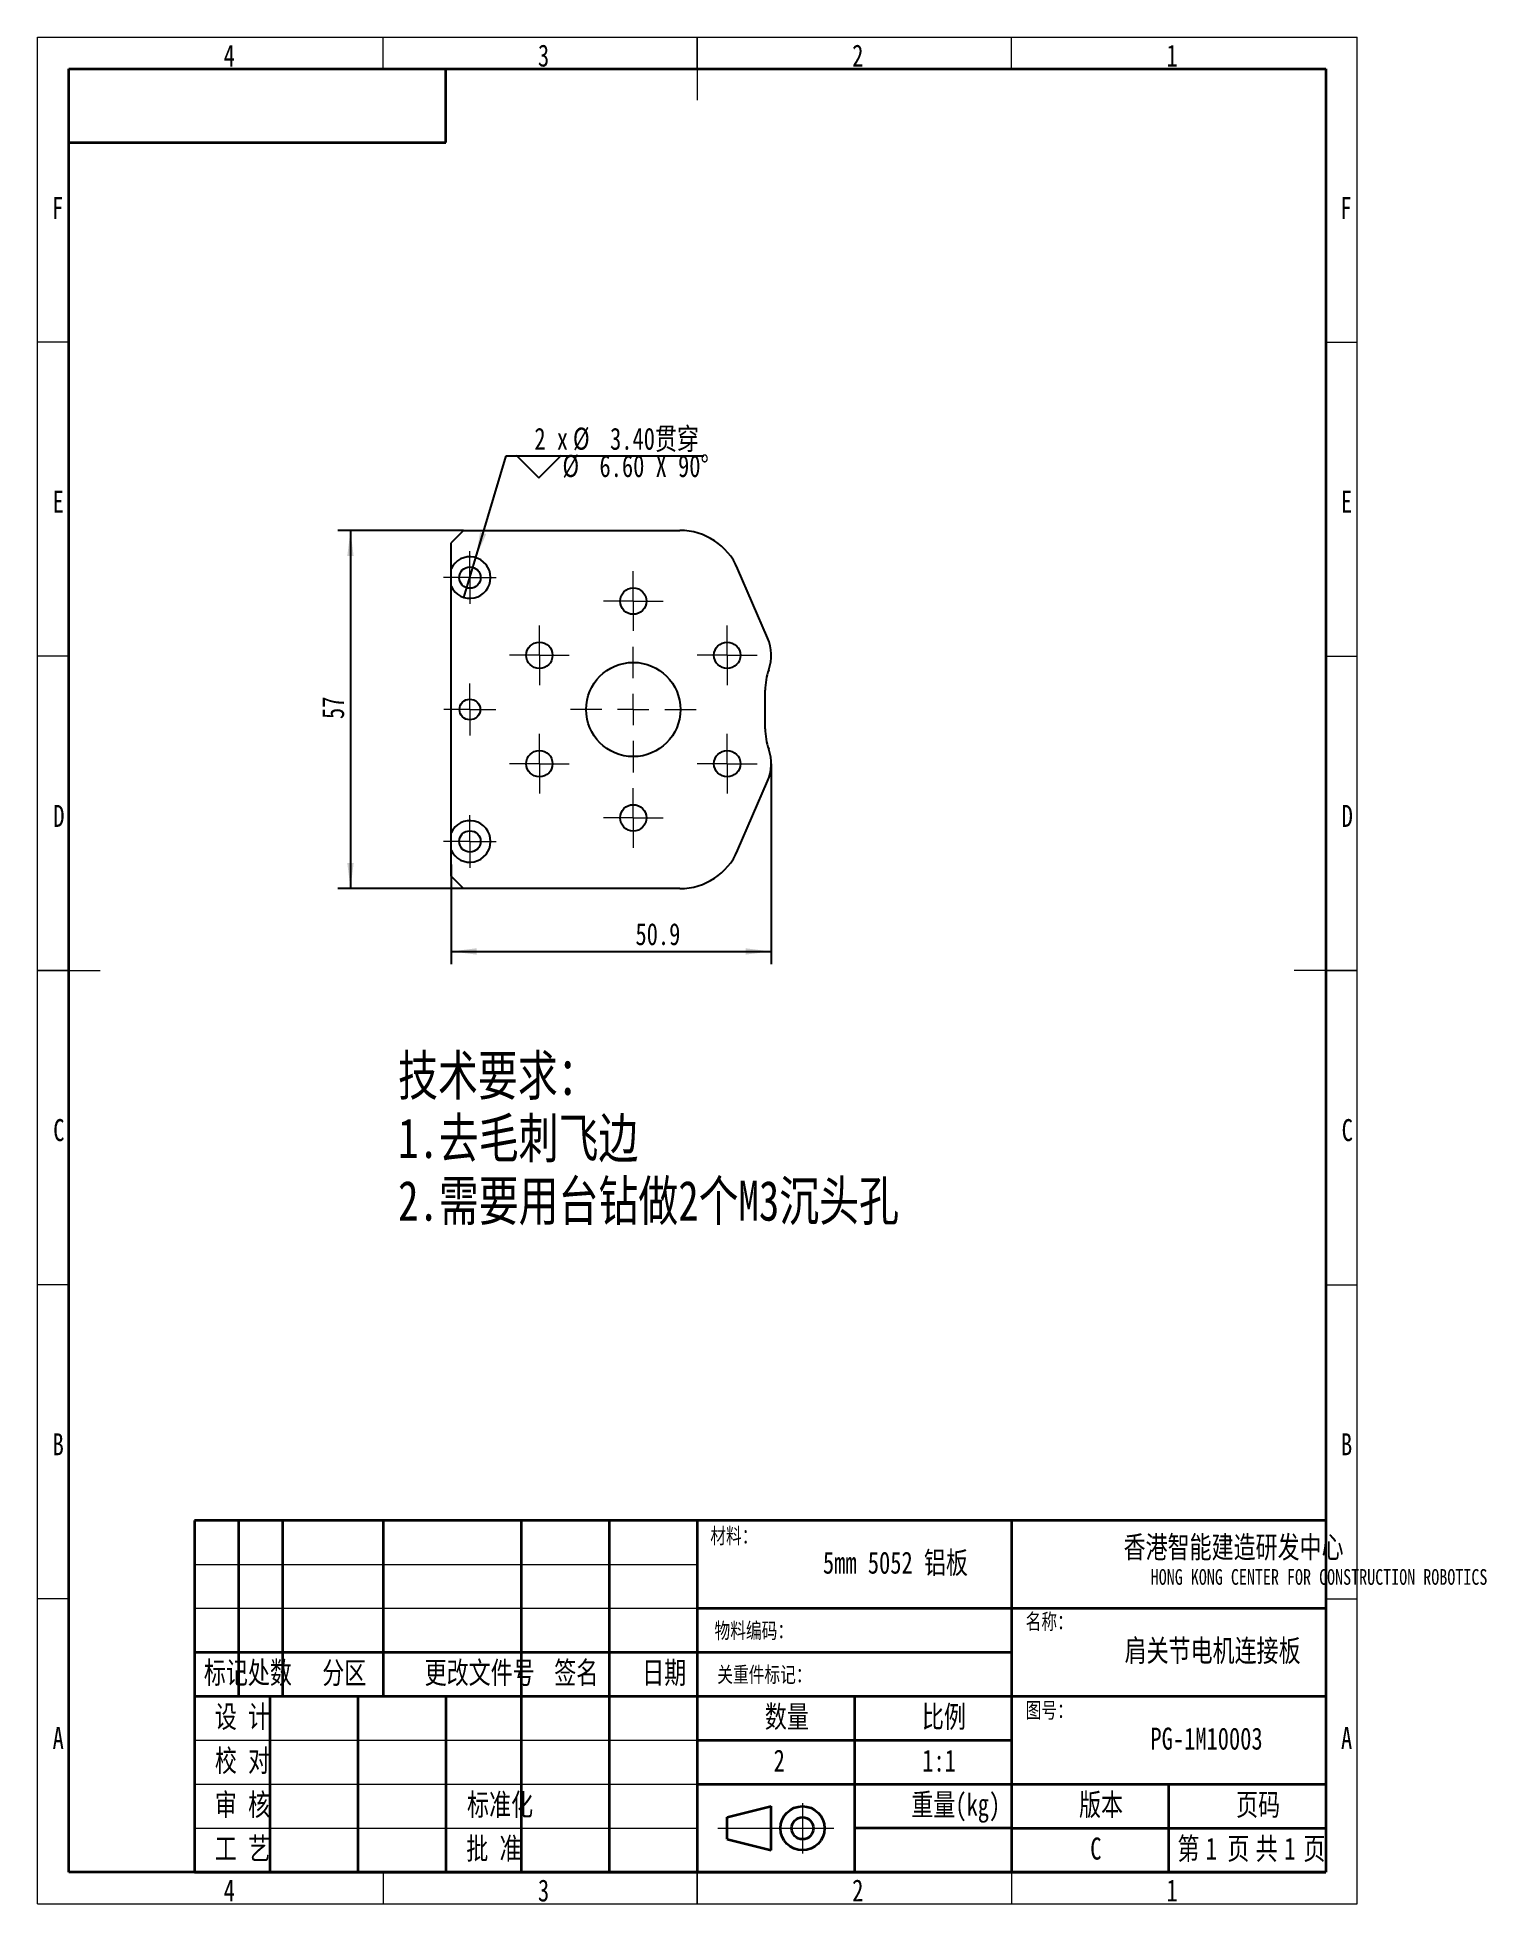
# Model space of a CAD drawing. Header units: millimetres. Extents: x 0 to 231, y 0 to 297.
import ezdxf

# ---------------------------------------------------------------- set-up
doc = ezdxf.new("R2010")
doc.units = ezdxf.units.MM
doc.linetypes.add('CENTERX2', pattern=[20.32, 12.7, -2.54, 2.54, -2.54])
for name, color, linetype, lineweight in [('标注层', 5, 'Continuous', 25), ('粗实线层', 7, 'Continuous', 25), ('轮廓实线层', 7, 'Continuous', 50)]:
    doc.layers.add(name, color=color, linetype=linetype, lineweight=lineweight)
doc.layers.add('细实线层', color=7, linetype='Continuous')
doc.styles.add('SLDTEXTSTYLE0', font='HYSWLONGFANGSONG.TTF', dxfattribs={"bigfont": 'bigfont'})
doc.styles.add('SLDTEXTSTYLE1', font='HYSWLONGFANGSONG.TTF')
doc.dimstyles.new('SLDDIMSTYLE0', dxfattribs={"dimtxt": 3.5, "dimasz": 4.08, "dimexe": 0, "dimexo": 0.0625, "dimgap": 0.875, "dimtad": 0, "dimtih": 1, "dimtoh": 1, "dimrnd": 1e-09, "dimzin": 4, "dimdsep": 46, "dimtxsty": 'SLDTEXTSTYLE1', "dimblk1": 'NONE', "dimsah": 1, "dimcen": 0, "dimadec": 0, "dimazin": 1, "dimtfac": 1, "dimtmove": 0, "dimatfit": 3, "dimldrblk": 'NONE', "dimfxl": 1, "dimfrac": 2, "dimtolj": 1, "dimtzin": 12, "dimarcsym": 0})
doc.dimstyles.new('SLDDIMSTYLE1', dxfattribs={"dimtxt": 3.5, "dimasz": 4.08, "dimexe": 0, "dimexo": 0.0625, "dimgap": 0.875, "dimtad": 2, "dimdec": 1, "dimrnd": 1e-09, "dimzin": 12, "dimdsep": 46, "dimtxsty": 'SLDTEXTSTYLE1', "dimsah": 1, "dimcen": 0.09, "dimadec": 0, "dimazin": 3, "dimtfac": 1, "dimtdec": 1, "dimtofl": 0, "dimtmove": 0, "dimatfit": 3, "dimfxl": 1, "dimfrac": 2, "dimtolj": 1, "dimtzin": 12, "dimarcsym": 0})
doc.dimstyles.new('SLDDIMSTYLE2', dxfattribs={"dimtxt": 3.5, "dimasz": 4.08, "dimexe": 0, "dimexo": 0.0625, "dimgap": 0.875, "dimtad": 2, "dimdec": 0, "dimrnd": 1e-09, "dimzin": 12, "dimdsep": 46, "dimtxsty": 'SLDTEXTSTYLE1', "dimsah": 1, "dimcen": 0.09, "dimadec": 0, "dimazin": 3, "dimtfac": 1, "dimtdec": 0, "dimtofl": 0, "dimtmove": 0, "dimatfit": 3, "dimfxl": 1, "dimfrac": 2, "dimtolj": 1, "dimtzin": 12, "dimarcsym": 0})

# ---------------------------------------------------------------- blocks, each defined once
blk = doc.blocks.new('SW_SYMBOL_HOLE_SINK')
at = {"layer": '标注层', "color": 0}
for p, q in [((0, 875), (800, 75)), ((800, 75), (1600, 875))]:
    blk.add_line(p, q, dxfattribs=at)
blk = doc.blocks.new('_D')
at = {"layer": '标注层'}
for p, q in [((69.77, 214.2), (74.59, 230.38)), ((74.59, 230.38), (106.04, 230.38)), ((67.88, 207.87), (69.77, 214.2))]:
    blk.add_line(p, q, dxfattribs=at)
blk.add_solid([(69.77, 214.2), (71.42, 217.96), (70.45, 218.25)], dxfattribs=at)
at = {"layer": '标注层', "xscale": 0.0045117371, "yscale": 0.0045117371, "zscale": 0.0045117371}
blk.add_blockref('SW_SYMBOL_HOLE_SINK', (76.18, 226.54), dxfattribs=at)
at = {"layer": '标注层', "char_height": 3.5, "attachment_point": 1}
for s, insert, style in [('2 x ', (79.09, 234.87), 'SLDTEXTSTYLE1'), ('%%c', (85.22, 234.89), 'SLDTEXTSTYLE1'), (' 3.40贯穿', (89.34, 234.87), 'SLDTEXTSTYLE0'), ('%%c', (83.55, 230.54), 'SLDTEXTSTYLE1'), (' 6.60 X 90°', (87.66, 230.53), 'SLDTEXTSTYLE1')]:
    blk.add_mtext(s, dxfattribs=dict(at, insert=insert, style=style))
blk = doc.blocks.new('_None')
blk = doc.blocks.new('_D_1')
at = {"layer": '标注层'}
for p, q in [((116.76, 181.41), (116.76, 149.53)), ((65.82, 165.38), (65.82, 149.53)), ((65.82, 151.53), (116.76, 151.53))]:
    blk.add_line(p, q, dxfattribs=at)
for points in [[(65.82, 151.53), (69.9, 151.03), (69.9, 152.04)], [(116.76, 151.53), (112.68, 152.04), (112.68, 151.03)]]:
    blk.add_solid(points, dxfattribs=at)
at = {"layer": '标注层', "insert": (95.17, 156.04), "char_height": 3.5, "attachment_point": 1, "style": 'SLDTEXTSTYLE1'}
blk.add_mtext('50.9', dxfattribs=at)
blk = doc.blocks.new('_D_2')
at = {"layer": '标注层'}
for p, q in [((67.82, 218.53), (47.82, 218.53)), ((49.82, 218.53), (49.82, 161.53)), ((67.82, 161.53), (47.82, 161.53))]:
    blk.add_line(p, q, dxfattribs=at)
for points in [[(49.82, 218.53), (49.32, 214.45), (50.33, 214.45)], [(49.82, 161.53), (50.33, 165.61), (49.32, 165.61)]]:
    blk.add_solid(points, dxfattribs=at)
at = {"layer": '标注层', "insert": (45.31, 188.52), "char_height": 3.5, "attachment_point": 1, "rotation": 90, "style": 'SLDTEXTSTYLE1'}
blk.add_mtext('57', dxfattribs=at)
blk = doc.blocks.new('SW_CENTERMARKSYMBOL_0')
at = {"color": 0, "linetype": 'Continuous', "lineweight": 18}
for p, q in [((0, 2.5), (0, 4.75)), ((-2.5, 0), (-4.75, 0)), ((0, 0), (-2.5, 0)), ((0, 0), (0, 2.5)), ((0, 0), (0, -2.5)), ((0, 0), (2.5, 0)), ((2.5, 0), (4.75, 0)), ((0, -2.5), (0, -4.75))]:
    blk.add_line(p, q, dxfattribs=at)
blk = doc.blocks.new('SW_CENTERMARKSYMBOL_1')
at = {"color": 0, "linetype": 'Continuous', "lineweight": 18}
for p, q in [((0, 2.5), (0, 4.75)), ((-2.5, 0), (-4.75, 0)), ((0, 0), (-2.5, 0)), ((0, 0), (0, 2.5)), ((0, 0), (0, -2.5)), ((0, 0), (2.5, 0)), ((2.5, 0), (4.75, 0)), ((0, -2.5), (0, -4.75))]:
    blk.add_line(p, q, dxfattribs=at)
blk = doc.blocks.new('SW_CENTERMARKSYMBOL_2')
at = {"color": 0, "linetype": 'Continuous', "lineweight": 18}
for p, q in [((0, 2.5), (0, 4.75)), ((-2.5, 0), (-4.75, 0)), ((0, 0), (-2.5, 0)), ((0, 0), (0, 2.5)), ((0, 0), (0, -2.5)), ((0, 0), (2.5, 0)), ((2.5, 0), (4.75, 0)), ((0, -2.5), (0, -4.75))]:
    blk.add_line(p, q, dxfattribs=at)
blk = doc.blocks.new('SW_CENTERMARKSYMBOL_3')
at = {"color": 0, "linetype": 'Continuous', "lineweight": 18}
for p, q in [((0, 2.5), (0, 4.75)), ((-2.5, 0), (-4.75, 0)), ((0, 0), (-2.5, 0)), ((0, 0), (0, 2.5)), ((0, 0), (0, -2.5)), ((0, 0), (2.5, 0)), ((2.5, 0), (4.75, 0)), ((0, -2.5), (0, -4.75))]:
    blk.add_line(p, q, dxfattribs=at)
blk = doc.blocks.new('SW_CENTERMARKSYMBOL_4')
at = {"color": 0, "linetype": 'Continuous', "lineweight": 18}
for p, q in [((0, 2.5), (0, 4.75)), ((-2.5, 0), (-4.75, 0)), ((0, 0), (-2.5, 0)), ((0, 0), (0, 2.5)), ((0, 0), (0, -2.5)), ((0, 0), (2.5, 0)), ((2.5, 0), (4.75, 0)), ((0, -2.5), (0, -4.75))]:
    blk.add_line(p, q, dxfattribs=at)
blk = doc.blocks.new('SW_CENTERMARKSYMBOL_5')
at = {"color": 0, "linetype": 'Continuous', "lineweight": 18}
for p, q in [((0, 2.5), (0, 4.75)), ((-2.5, 0), (-4.75, 0)), ((0, 0), (-2.5, 0)), ((0, 0), (0, 2.5)), ((0, 0), (0, -2.5)), ((0, 0), (2.5, 0)), ((2.5, 0), (4.75, 0)), ((0, -2.5), (0, -4.75))]:
    blk.add_line(p, q, dxfattribs=at)
blk = doc.blocks.new('SW_CENTERMARKSYMBOL_6')
at = {"color": 0, "linetype": 'Continuous', "lineweight": 18}
for p, q in [((0, 2.5), (0, 4.2)), ((-2.5, 0), (-4.2, 0)), ((0, 0), (-2.5, 0)), ((0, 0), (0, 2.5)), ((0, 0), (0, -2.5)), ((0, 0), (2.5, 0)), ((2.5, 0), (4.2, 0)), ((0, -2.5), (0, -4.2))]:
    blk.add_line(p, q, dxfattribs=at)
blk = doc.blocks.new('SW_CENTERMARKSYMBOL_7')
at = {"color": 0, "linetype": 'Continuous', "lineweight": 18}
for p, q in [((0, 2.5), (0, 4.2)), ((-2.5, 0), (-4.2, 0)), ((0, 0), (-2.5, 0)), ((0, 0), (0, 2.5)), ((0, 0), (0, -2.5)), ((0, 0), (2.5, 0)), ((2.5, 0), (4.2, 0)), ((0, -2.5), (0, -4.2))]:
    blk.add_line(p, q, dxfattribs=at)
blk = doc.blocks.new('SW_CENTERMARKSYMBOL_8')
at = {"color": 0, "linetype": 'Continuous', "lineweight": 18}
for p, q in [((0, 5), (0, 10)), ((-5, 0), (-10, 0)), ((0, 0), (-2.5, 0)), ((0, 0), (0, 2.5)), ((0, 0), (0, -2.5)), ((0, 0), (2.5, 0)), ((5, 0), (10, 0)), ((0, -5), (0, -10))]:
    blk.add_line(p, q, dxfattribs=at)
blk = doc.blocks.new('SW_CENTERMARKSYMBOL_9')
at = {"color": 0, "linetype": 'Continuous', "lineweight": 18}
for p, q in [((0, 2.5), (0, 4.15)), ((-2.5, 0), (-4.15, 0)), ((0, 0), (-2.5, 0)), ((0, 0), (0, 2.5)), ((0, 0), (0, -2.5)), ((0, 0), (2.5, 0)), ((2.5, 0), (4.15, 0)), ((0, -2.5), (0, -4.15))]:
    blk.add_line(p, q, dxfattribs=at)

msp = doc.modelspace()

# ---------------------------------------------------------------- linework, layer by layer
at = {"color": 7, "linetype": 'Continuous', "lineweight": 18}
for p, q in [((0, 0), (0, 297)), ((0, 297), (210, 297)), ((210, 0), (210, 297)), ((0, 0), (210, 0))]:
    msp.add_line(p, q, dxfattribs=at)
at = {"color": 7, "linetype": 'Continuous', "lineweight": 25}
for p, q in [((67.823, 218.533), (65.823, 216.533)), ((67.823, 218.533), (102.243, 218.533)), ((65.823, 212.408), (65.823, 216.533)), ((116.191, 201.427), (111.427, 212.489)), ((65.823, 170.408), (65.823, 209.658)), ((115.823, 186.98), (115.823, 193.087)), ((111.427, 167.577), (116.191, 178.639)), ((65.823, 163.533), (65.823, 167.658)), ((65.823, 163.533), (67.823, 161.533)), ((102.243, 161.533), (67.823, 161.533))]:
    msp.add_line(p, q, dxfattribs=at)
for centre, radius in [((68.823, 211.033), 1.7), ((94.823, 207.283), 2.1), ((79.885, 198.658), 2.1), ((109.762, 198.658), 2.1), ((94.823, 190.033), 7.5), ((68.823, 190.033), 1.65), ((79.885, 181.408), 2.1), ((109.762, 181.408), 2.1), ((94.823, 172.783), 2.1), ((68.823, 169.033), 1.7)]:
    msp.add_circle(centre, radius, dxfattribs=at)
for centre, radius, start, end in [((102.243, 208.533), 10, 23.30276, 90), ((68.823, 211.033), 3.3, 204.61998, 155.38002), ((109.762, 198.658), 7, 340.86841, 23.30276), ((125.823, 193.087), 10, 160.86841, 180), ((125.823, 186.98), 10, 180, 199.13159), ((109.762, 181.408), 7, 336.69724, 19.13159), ((68.823, 169.033), 3.3, 204.61998, 155.38002), ((102.243, 171.533), 10, 270, 336.69724)]:
    msp.add_arc(centre, radius, start, end, dxfattribs=at)
for points in [[(65.823, 209.658), (65.823, 209.876), (65.823, 210.103), (65.823, 210.561), (65.823, 210.794), (65.823, 211.27), (65.823, 211.505), (65.823, 211.964), (65.823, 212.19), (65.823, 212.408)], [(65.823, 167.658), (65.823, 167.876), (65.823, 168.103), (65.823, 168.561), (65.823, 168.794), (65.823, 169.27), (65.823, 169.505), (65.823, 169.964), (65.823, 170.19), (65.823, 170.408)]]:
    msp.add_open_spline(points, degree=3, knots=[0, 0, 0, 0, 0.25, 0.25, 0.5, 0.5, 0.75, 0.75, 1, 1, 1, 1], dxfattribs=at)
at = {"layer": '粗实线层', "lineweight": 35}
for p, q in [((65, 280.27), (65, 292)), ((5, 280.27), (65, 280.27)), ((205, 61), (25, 61)), ((25, 61), (25, 5)), ((32, 61), (32, 33)), ((39, 61), (39, 33)), ((55, 61), (55, 33)), ((77, 61), (77, 33)), ((91, 61), (91, 5)), ((105, 61), (105, 5)), ((155, 61), (155, 5)), ((205, 61), (205, 5)), ((105, 47), (205, 47)), ((25, 40), (105, 40)), ((105, 40), (155, 40)), ((25, 33), (205, 33)), ((37, 33), (37, 5)), ((51, 33), (51, 5)), ((65, 33), (65, 5)), ((77, 33), (77, 5)), ((130, 33), (130, 5)), ((105, 26), (155, 26)), ((105, 19), (155, 19)), ((155, 19), (205, 19)), ((180, 19), (180, 5)), ((109.75, 13.75), (116.75, 15.5)), ((116.75, 8.5), (116.75, 15.5)), ((109.75, 10.25), (109.75, 13.75)), ((155, 12), (130, 12)), ((155, 12), (205, 12)), ((109.75, 10.25), (116.75, 8.5)), ((25, 5), (205, 5))]:
    msp.add_line(p, q, dxfattribs=at)
for radius in [3.5, 1.75]:
    msp.add_circle((121.75, 12), radius, dxfattribs=at)
at = {"layer": '细实线层', "lineweight": 18}
for p, q in [((25, 54), (105, 54)), ((25, 47), (105, 47)), ((25, 26), (105, 26)), ((25, 19), (105, 19)), ((25, 12), (105, 12)), ((108.25, 12), (126.75, 12))]:
    msp.add_line(p, q, dxfattribs=at)
at = {"layer": '细实线层', "linetype": 'CENTERX2', "lineweight": 18}
msp.add_line((121.75, 16), (121.75, 8), dxfattribs=at)
at = {"layer": '轮廓实线层', "linetype": 'Continuous', "lineweight": 18}
for p, q in [((55, 292), (55, 297)), ((105, 297.001), (105, 286.999)), ((105, 292), (105, 297)), ((155, 292), (155, 297)), ((5, 248.5), (0, 248.5)), ((205, 248.5), (210, 248.5)), ((5, 198.5), (0, 198.5)), ((205, 198.5), (210, 198.5)), ((-0.001, 148.5), (10.001, 148.5)), ((5, 148.5), (0, 148.5)), ((210.001, 148.5), (199.999, 148.5)), ((205, 148.5), (210, 148.5)), ((5, 98.5), (0, 98.5)), ((205, 98.5), (210, 98.5)), ((5, 48.5), (0, 48.5)), ((205, 48.5), (210, 48.5)), ((105, -0.001), (105, 10.001)), ((55, 5), (55, 0)), ((105, 5), (105, 0)), ((155, 5), (155, 0))]:
    msp.add_line(p, q, dxfattribs=at)
at = {"layer": '轮廓实线层', "linetype": 'Continuous', "lineweight": 35}
for p, q in [((5, 5), (5, 292)), ((5, 292), (205, 292)), ((205, 292), (205, 5)), ((205, 5), (5, 5))]:
    msp.add_line(p, q, dxfattribs=at)

# ---------------------------------------------------------------- block references
at = {"color": 7, "linetype": 'Continuous', "lineweight": 0}
for name, p in [('SW_CENTERMARKSYMBOL_7', (68.823, 211.033)), ('SW_CENTERMARKSYMBOL_0', (94.823, 207.283)), ('SW_CENTERMARKSYMBOL_1', (79.885, 198.658)), ('SW_CENTERMARKSYMBOL_2', (109.762, 198.658)), ('SW_CENTERMARKSYMBOL_8', (94.823, 190.033)), ('SW_CENTERMARKSYMBOL_9', (68.823, 190.033)), ('SW_CENTERMARKSYMBOL_4', (79.885, 181.408)), ('SW_CENTERMARKSYMBOL_3', (109.762, 181.408)), ('SW_CENTERMARKSYMBOL_5', (94.823, 172.783)), ('SW_CENTERMARKSYMBOL_6', (68.823, 169.033))]:
    msp.add_blockref(name, p, dxfattribs=at)

# ---------------------------------------------------------------- texts
at = {"color": 7, "linetype": 'Continuous', "lineweight": 0, "char_height": 6.35, "attachment_point": 1, "style": 'SLDTEXTSTYLE0'}
for s, insert in [('技术要求：', (57.402, 134.973)), ('1.去毛刺飞边', (57.402, 125.006)), ('2.需要用台钻做2个M3沉头孔', (57.402, 115.039))]:
    msp.add_mtext(s, dxfattribs=dict(at, insert=insert))
at = {"layer": '细实线层', "attachment_point": 2}
for s, insert, char_height, style in [('材料：', (110.827, 59.792), 2.5, 'SLDTEXTSTYLE0'), ('5mm 5052 铝板', (136.533, 56.018), 3.5, 'SLDTEXTSTYLE0'), ('香港智能建造研发中心', (190.341, 58.494), 3.5, 'SLDTEXTSTYLE0'), ('  HONG KONG CENTER FOR CONSTRUCTION ROBOTICS', (202.663, 53.241), 2.5, 'SLDTEXTSTYLE1'), ('物料编码：', (114.002, 44.704), 2.5, 'SLDTEXTSTYLE0'), ('名称：', (161.003, 46.143), 2.5, 'SLDTEXTSTYLE0'), ('肩关节电机连接板', (186.998, 42.018), 3.5, 'SLDTEXTSTYLE0'), ('标记', (30, 38.518), 3.5, 'SLDTEXTSTYLE0'), ('处数', (37.002, 38.518), 3.5, 'SLDTEXTSTYLE0'), ('分区', (48.834, 38.496), 3.5, 'SLDTEXTSTYLE0'), ('更改文件号', (70.38, 38.518), 3.5, 'SLDTEXTSTYLE0'), ('签名', (85.75, 38.518), 3.5, 'SLDTEXTSTYLE0'), ('日期', (99.752, 38.518), 3.5, 'SLDTEXTSTYLE0'), ('关重件标记：', (115.69, 37.704), 2.5, 'SLDTEXTSTYLE0'), ('设 计', (32.641, 31.518), 3.5, 'SLDTEXTSTYLE0'), ('数量', (119.255, 31.518), 3.5, 'SLDTEXTSTYLE0'), ('比例', (144.25, 31.518), 3.5, 'SLDTEXTSTYLE0'), ('图号：', (161.003, 32.028), 2.5, 'SLDTEXTSTYLE0'), ('PG-1M10003', (186.034, 28.018), 3.5, 'SLDTEXTSTYLE1'), ('校 对', (32.643, 24.518), 3.5, 'SLDTEXTSTYLE0'), ('2', (118.044, 24.518), 3.5, 'SLDTEXTSTYLE1'), ('1:1', (143.477, 24.518), 3.5, 'SLDTEXTSTYLE1'), ('审 核', (32.641, 17.518), 3.5, 'SLDTEXTSTYLE0'), ('标准化', (73.627, 17.518), 3.5, 'SLDTEXTSTYLE0'), ('重量(kg)', (146.137, 17.518), 3.5, 'SLDTEXTSTYLE0'), ('版本', (169.25, 17.518), 3.5, 'SLDTEXTSTYLE0'), ('页码', (194.25, 17.518), 3.5, 'SLDTEXTSTYLE0'), ('工 艺', (32.641, 10.518), 3.5, 'SLDTEXTSTYLE0'), ('批 准', (72.643, 10.544), 3.5, 'SLDTEXTSTYLE0'), ('C', (168.427, 10.518), 3.5, 'SLDTEXTSTYLE1'), ('第', (183.159, 10.518), 3.5, 'SLDTEXTSTYLE0'), ('1', (186.794, 10.518), 3.5, 'SLDTEXTSTYLE1'), ('页', (191.104, 10.518), 3.5, 'SLDTEXTSTYLE0'), ('共', (195.609, 10.518), 3.5, 'SLDTEXTSTYLE0'), ('1', (199.294, 10.518), 3.5, 'SLDTEXTSTYLE1'), ('页', (203.199, 10.518), 3.5, 'SLDTEXTSTYLE0')]:
    msp.add_mtext(s, dxfattribs=dict(at, insert=insert, char_height=char_height, style=style))
at = {"layer": '轮廓实线层', "char_height": 3.5, "attachment_point": 2, "style": 'SLDTEXTSTYLE1'}
for s, insert in [('4', (30.544, 295.852)), ('3', (80.544, 295.852)), ('2', (130.544, 295.852)), ('1', (180.544, 295.852)), ('F', (3.224, 271.602)), ('F', (208.224, 271.602)), ('E', (3.318, 224.852)), ('E', (208.318, 224.852)), ('D', (3.43, 174.852)), ('D', (208.43, 174.852)), ('C', (3.427, 124.852)), ('C', (208.427, 124.852)), ('B', (3.32, 74.852)), ('B', (208.32, 74.852)), ('A', (3.32, 28.102)), ('A', (208.32, 28.102)), ('4', (30.544, 3.852)), ('3', (80.544, 3.852)), ('2', (130.544, 3.852)), ('1', (180.544, 3.852))]:
    msp.add_mtext(s, dxfattribs=dict(at, insert=insert))

# ---------------------------------------------------------------- dimensions: what is measured, and where the dimension line sits
at = {"layer": '标注层'}
dim = msp.add_diameter_dim_2p(p1=(67.88, 207.871), p2=(69.767, 214.195), text='2 x <>贯穿\\P{\\fGDT;w}%%c 6.60 X 90°\\P', dimstyle='SLDDIMSTYLE0', dxfattribs=at)
dim.commit()
dim.dimension.update_dxf_attribs({"geometry": '_D', "text_midpoint": (91.111, 230.363), "dimtype": 163})
dim = msp.add_linear_dim(base=(49.823, 161.533), p1=(67.823, 218.533), p2=(67.823, 161.533), angle=90, dimstyle='SLDDIMSTYLE2', dxfattribs=at)
dim.commit()
dim.dimension.update_dxf_attribs({"geometry": '_D_2', "text_midpoint": (49.823, 190.051), "dimtype": 160})
dim = msp.add_linear_dim(base=(116.762, 151.533), p1=(65.823, 165.383), p2=(116.762, 181.408), dimstyle='SLDDIMSTYLE1', dxfattribs=at)
dim.commit()
dim.dimension.update_dxf_attribs({"geometry": '_D_1', "text_midpoint": (98.234, 151.533), "dimtype": 160})

doc.saveas('drawing.dxf')
